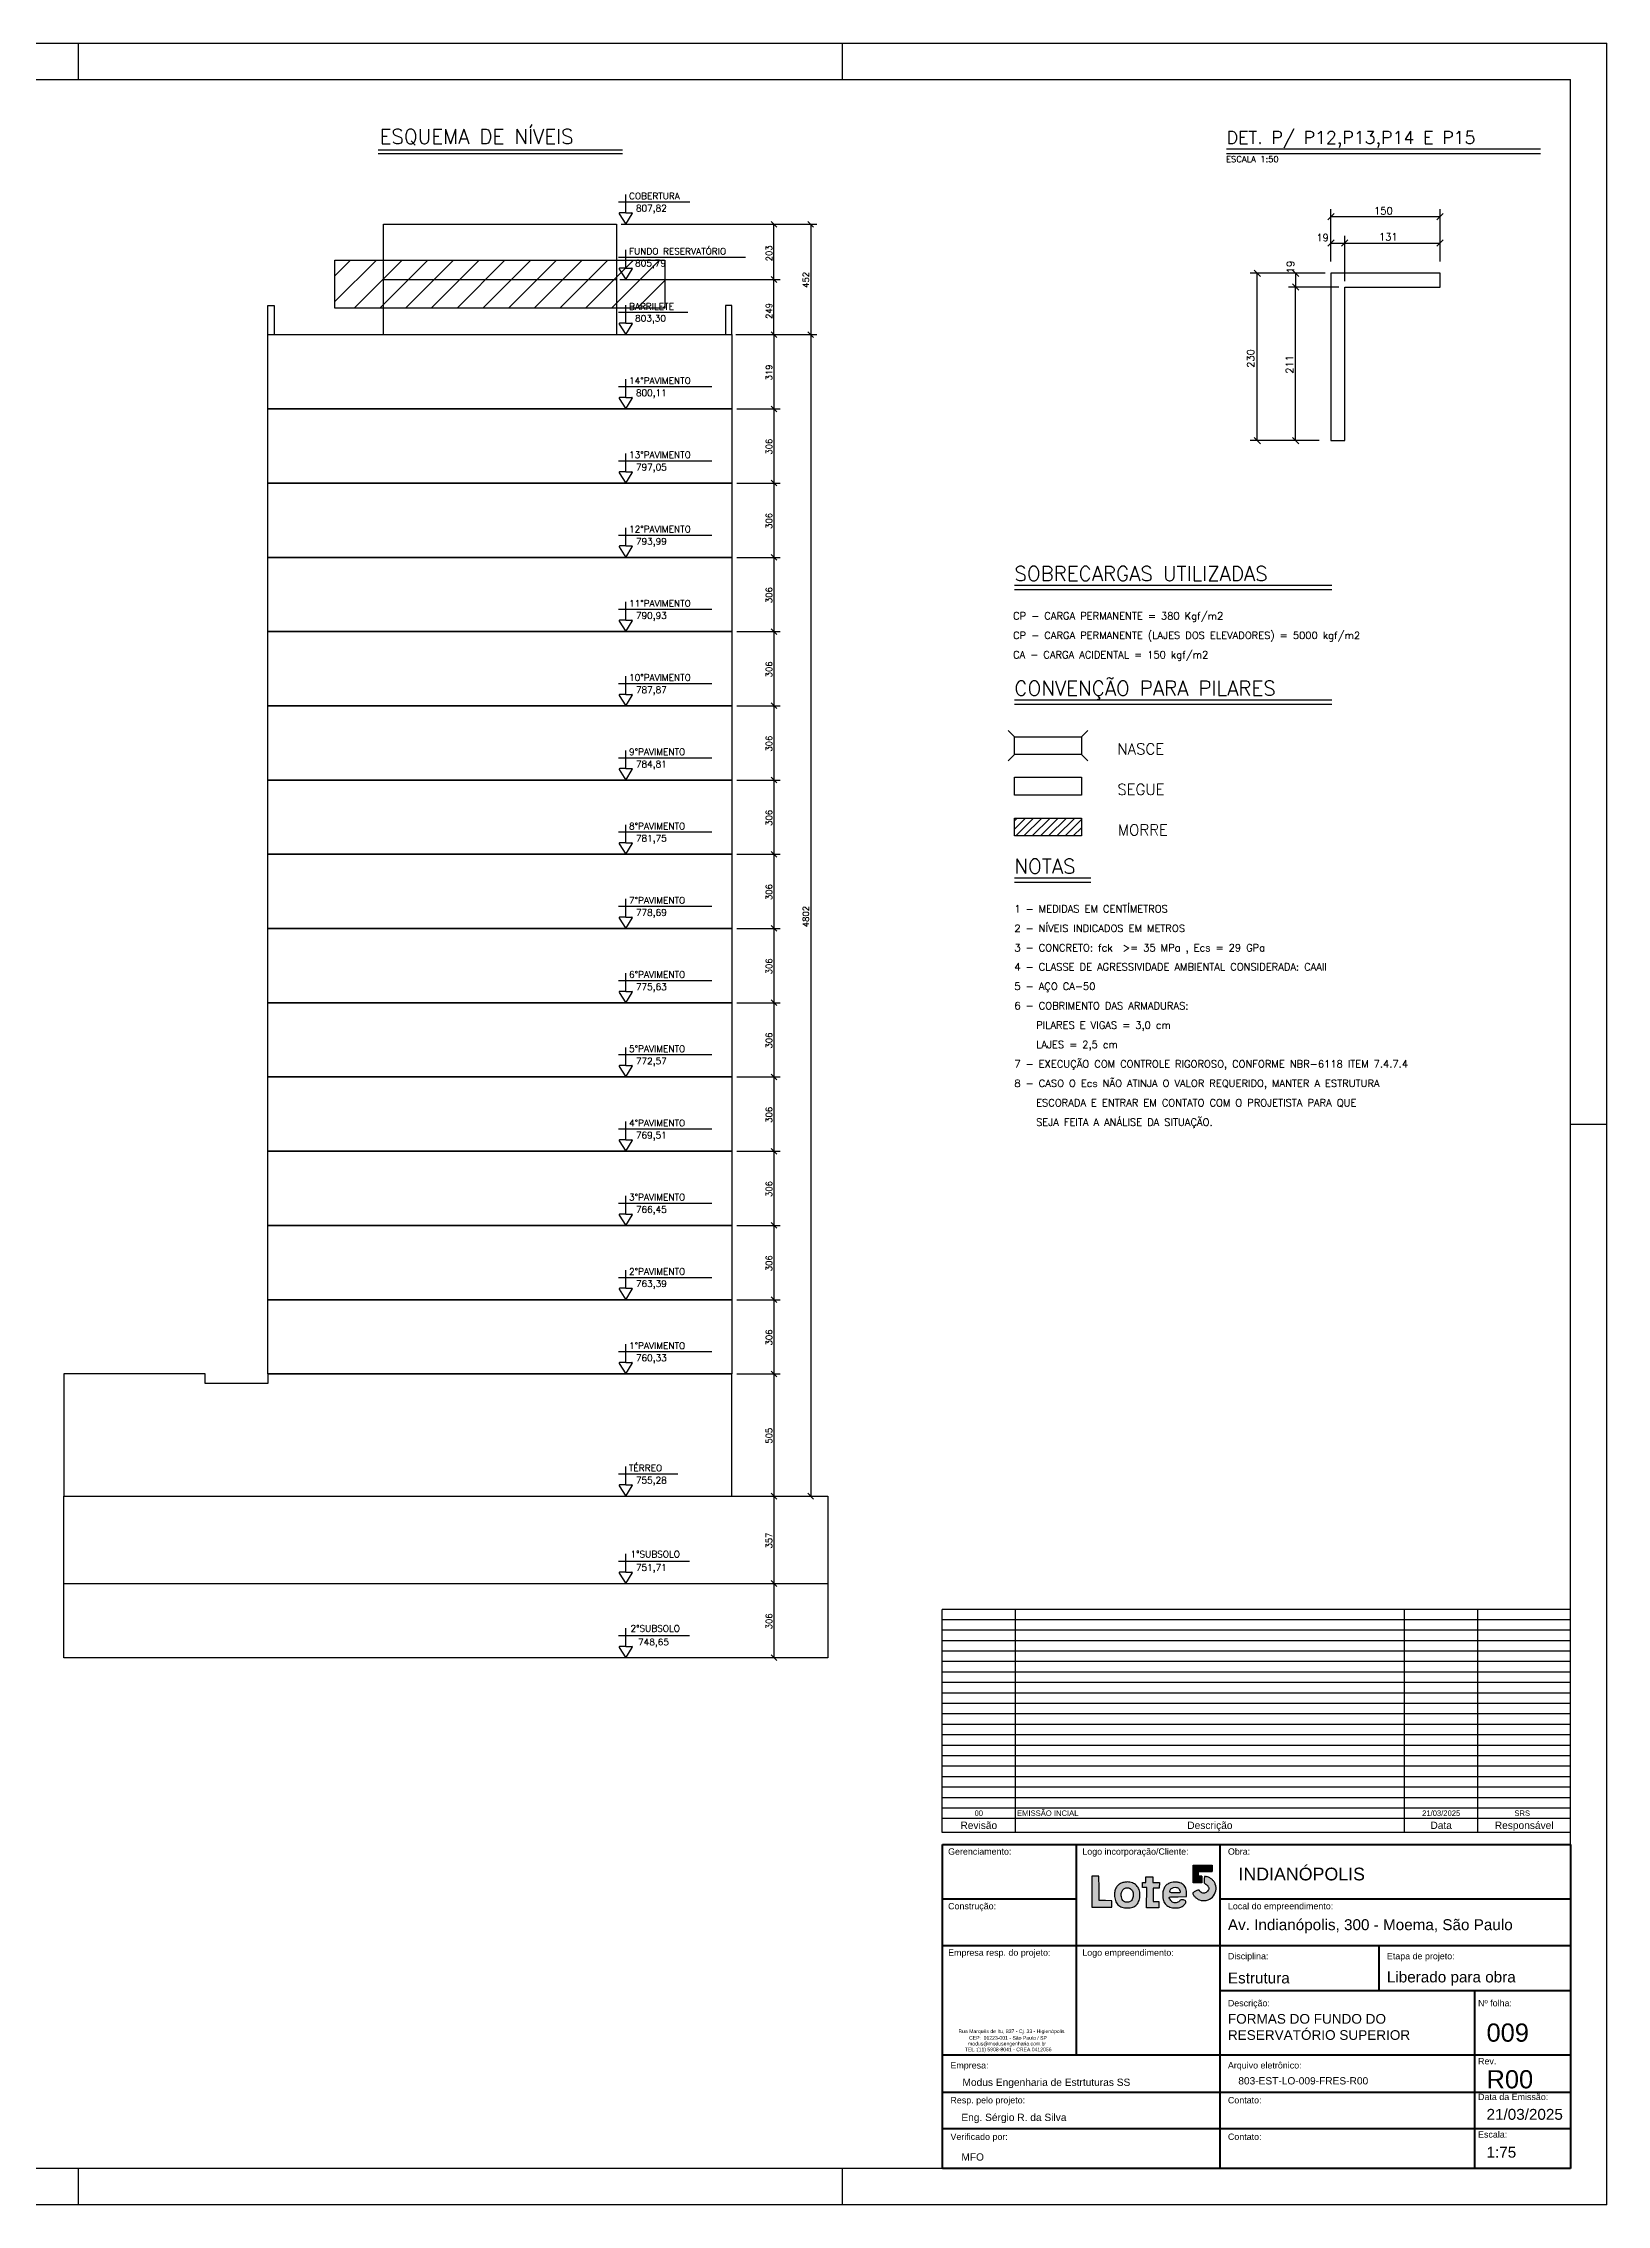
# Model space of a CAD drawing. Extents: x 26617 to 34507, y 0 to 4455.
# Drawn here: x 31284 to 34507, y 0 to 4455 of the extents above; entities that cross this region are included whole.
import ezdxf

# ---------------------------------------------------------------- set-up
doc = ezdxf.new("R2010")
doc.units = 0
doc.header["$LTSCALE"] = 75
doc.header["$MEASUREMENT"] = 0
doc.layers.get('0').update_dxf_attribs({"color": 3, "linetype": 'CONTINUOUS'})
for name, color, linetype in [('212', 3, 'CONTINUOUS'), ('216', 3, 'CONTINUOUS'), ('221', 1, 'CONTINUOUS'), ('222', 6, 'CONTINUOUS'), ('230', 3, 'CONTINUOUS'), ('231', 1, 'CONTINUOUS'), ('249', 1, 'CONTINUOUS'), ('250', 1, 'CONTINUOUS')]:
    doc.layers.add(name, color=color, linetype=linetype)
for name, color, linetype, lineweight in [('A-DETL-THIN', 151, 'CONTINUOUS', 30), ('G-ANNO-TTLB', 6, 'CONTINUOUS', 50), ('G-ANO-TIT', 7, 'CONTINUOUS', 9)]:
    doc.layers.add(name, color=color, linetype=linetype, lineweight=lineweight)
doc.styles.add('Arial_12', font='arial.ttf', dxfattribs={"height": 0.001})
doc.styles.add('Arial_13', font='arial.ttf', dxfattribs={"height": 0.003})
doc.styles.add('Arial_14', font='arial.ttf', dxfattribs={"height": 0.00175})
doc.styles.add('Arial_15', font='arial.ttf', dxfattribs={"height": 0.005})
doc.styles.add('Arial_16', font='arial.ttf', dxfattribs={"height": 0.0035})
doc.styles.add('Arial_17', font='arial.ttf', dxfattribs={"height": 0.0015})
doc.styles.add('Arial_5', font='arial.ttf', dxfattribs={"height": 0.002})
doc.styles.get("Standard").update_dxf_attribs({"font": 'ROMANS.SHX'})

# ---------------------------------------------------------------- blocks, each defined once
blk = doc.blocks.new('lote 5')
at = {"linetype": 'Continuous', "true_color": 0x4554a5}
h = blk.add_hatch(color=175, dxfattribs=at)
h.dxf.hatch_style = 1
h.paths.add_polyline_path([(11, 48), (5.5, 48), (0, 48), (0, 24), (0, 0), (15.5, 0), (31, 0), (31, 5), (31, 9.9), (21.2, 10.2), (11.5, 10.5), (11.2, 29.2)])
h.paths.add_polyline_path([(37.9, 30.8, 0.084936), (35.7, 25.4, 0.054013), (35, 18.7, 0.076254), (36.3, 10.3, 0.121611), (40.1, 4, 0.121091), (46.3, 0.3, 0.075213), (54.8, -1, 0.079274), (63, 0.3, 0.122166), (69.1, 4.1, 0.119298), (72.7, 10.4, 0.073422), (74, 18.9, 0.079741), (72.7, 27.2, 0.113763), (68.8, 33.6, 0.115788), (62.6, 37.5, 0.084778), (54.5, 38.9, 0.027052), (52.7, 38.8, 0.016056), (50.6, 38.5, 0.016045), (48.4, 38.1, 0.026508), (46.7, 37.6, 0.076216), (41.6, 34.8, 0.092554)])
h.paths.add_polyline_path([(50.3, 28.9, -0.127794), (54.5, 30, -0.041315), (55.8, 29.9, -0.029052), (57.3, 29.6, -0.029465), (58.7, 29.1, -0.053017), (59.7, 28.5, -0.174394), (63.1, 23.7, -0.106368), (63.5, 16.8, -0.114375), (61, 10.6, -0.218011), (56.5, 8, -0.062111), (52.1, 8.1, -0.122868), (48.9, 9.4, -0.125878), (46.7, 12, -0.066941), (45.5, 16.1, -0.079418), (45.4, 21.4, -0.106796), (47.1, 25.9, -0.122388)], flags=16)
h = blk.add_hatch(color=175, dxfattribs=at)
h.dxf.hatch_style = 1
h.paths.add_polyline_path([(84.3, -0.7), (103.3, -0.9), (103.3, 8.9), (94.5, 8.9), (94.5, 29.5), (103.5, 29.6), (104.1, 38), (94, 38), (94, 46.6), (83.1, 46.6), (83.1, 38.2), (78, 38.2), (78, 30.3), (84.6, 30.3)])
h = blk.add_hatch(color=175, dxfattribs=at)
h.dxf.hatch_style = 1
h.paths.add_polyline_path([(145.5, 22.7, 0.038669), (145.1, 27.1, 0.075044), (144.1, 30.5, 0.076697), (142.1, 33.4, 0.042002), (138.8, 36.3, 0.103568), (135.5, 37.8, 0.038688), (130.4, 38.6, 0.038727), (125, 38.6, 0.069033), (120.7, 37.6, 0.076395), (115.6, 34.8, 0.090783), (111.9, 30.7, 0.083017), (109.8, 25.2, 0.053063), (109, 18.5, 0.077839), (110.3, 10.2, 0.118578), (114, 4.1, 0.119274), (120.1, 0.3, 0.079352), (128.2, -1, 0.034827), (133.1, -0.7, 0.056094), (137.1, 0.4, 0.06475), (140.3, 2.1, 0.070678), (142.9, 4.6, 0.05252), (144.5, 7.1, 0.188977), (144.6, 8.9, 0.203461), (143.5, 10.3, 0.061382), (140.9, 11.3, 0.028075), (138.8, 11.7, 0.097756), (137.4, 11.6, 0.099528), (136.2, 10.9, 0.029702), (134.7, 9.6, -0.083794), (132.4, 7.9, -0.077181), (129.6, 7.1, -0.07687), (126.7, 7.1, -0.082035), (123.9, 8, -0.102945), (122.4, 9.3, -0.031057), (120.6, 11.9, -0.025111), (119.1, 14.6, -0.415036), (119.6, 15.8, -0.001685), (123.4, 16, -0.005312), (127.7, 16.2, -0.003368), (132.6, 16.3), (145.5, 16.5)])
h.paths.add_polyline_path([(135.6, 22.8, -0.172618), (134.7, 22.3, -0.052233), (132.7, 22.1, -0.004945), (127.7, 22.2, -0.004965), (122.8, 22.4, -0.056436), (120.8, 22.8, -0.196706), (120, 23.4, -0.167259), (119.8, 24.5, -0.166753), (121.7, 28.2, -0.123934), (125.8, 30.5, -0.124843), (130.4, 30.6, -0.170256), (133.9, 28.4, -0.031108), (134.7, 27.2, -0.028485), (135.4, 25.9, -0.029637), (135.9, 24.7, -0.077582), (136, 23.8, -0.175193)], flags=16)
h.paths.add_polyline_path([(172.9, 37.6, 0.143338), (173.6, 36.6, 0.062298), (175, 35.7, -0.052748), (176, 35, -0.029639), (177.2, 34, -0.029212), (178.2, 32.9, -0.041879), (179, 31.7, -0.026096), (179.8, 30.1, -0.101625), (180, 29, -0.101625), (179.8, 27.9, -0.026095), (179, 26.2, -0.071265), (177, 23.6, -0.101562), (174.5, 22.1, -0.11176), (171.9, 21.7, -0.101333), (169.2, 22.4, -0.029919), (168, 23.1, -0.029589), (166.9, 23.9, -0.030964), (166.1, 24.8, -0.091595), (165.7, 25.5, 0.136181), (165.1, 26.2, 0.183723), (164.4, 26.4, 0.06924), (163, 26.1, 0.008384), (160.3, 25.1, 0.02358), (158.4, 24.3, 0.030227), (156.8, 23.3, 0.03105), (155.6, 22.4, 0.166559), (155.2, 21.7, 0.208588), (155.7, 19.5, 0.04086), (158.4, 16.3, 0.042098), (161.9, 13.3, 0.062387), (165.5, 11.4, 0.146494), (176.1, 10.6, 0.142355), (185.5, 15.8, 0.142493), (190.7, 25.1, 0.14685), (189.9, 35.7, 0.073862), (187.8, 39.5, 0.055813), (184.5, 43, 0.054226), (180.3, 45.7, 0.06006), (175.8, 47.4, 0.049988), (174.2, 47.6, 0.271112), (173.5, 47.2, 0.114882), (173.1, 46, 0.007003), (172.8, 42.4, 0.011174), (172.7, 39.1, 0.080533)])
at = {"linetype": 'Continuous', "true_color": 0xadddf7}
h = blk.add_hatch(color=141, dxfattribs=at)
h.dxf.hatch_style = 1
h.paths.add_polyline_path([(185, 54.9), (185, 64.9), (156, 64.9), (156, 37.6), (169.3, 37.6), (169.3, 47.6), (164.2, 47.6), (164.2, 54.9)])
at = {"linetype": 'Continuous'}
for p, q in [((78, 30.3), (78, 38.2)), ((78, 38.2), (83.1, 38.2)), ((83, 46.6), (94, 46.6)), ((83.1, 38.2), (83.1, 46.6)), ((94, 46.6), (94, 38)), ((94, 38), (104.1, 38)), ((104.1, 38), (103.5, 29.6)), ((156, 37.6), (156, 64.9)), ((156, 64.9), (185, 64.9)), ((169.3, 37.6), (156, 37.6)), ((164.2, 47.6), (164.2, 54.9)), ((164.2, 54.9), (185, 54.9)), ((169.3, 47.6), (164.2, 47.6)), ((169.3, 47.6), (169.3, 37.6)), ((185, 64.9), (185, 54.9)), ((84.6, 30.3), (78, 30.3)), ((84.3, -0.9), (84.6, 30.3)), ((103.5, 29.6), (94.5, 29.5)), ((94.5, 29.5), (94.5, 8.9)), ((94.5, 8.9), (103.3, 8.9)), ((103.3, 8.9), (103.3, -0.9)), ((103.3, -0.9), (84.3, -0.7))]:
    blk.add_line(p, q, dxfattribs=at)
blk.add_lwpolyline([(0, 24), (0, 0), (15.5, 0), (31, 0), (31, 5), (31, 9.9), (21.2, 10.2), (11.5, 10.5), (11.2, 29.2), (11, 48), (5.5, 48), (0, 48)], close=True)
for points in [[(46.7, 37.6, 0.076216), (41.6, 34.8, 0.092553), (37.9, 30.8, 0.084937), (35.7, 25.4, 0.054013), (35, 18.7, 0.076254), (36.3, 10.3, 0.12161), (40.1, 4, 0.121091), (46.3, 0.3, 0.075213), (54.8, -1, 0.079274), (63, 0.3, 0.122165), (69.1, 4.1, 0.119298), (72.7, 10.4, 0.073422), (74, 18.9, 0.079741), (72.7, 27.2, 0.113746), (68.8, 33.6, 0.115805), (62.6, 37.5, 0.084778), (54.5, 38.9, 0.027052), (52.7, 38.8, 0.016056), (50.6, 38.5, 0.016045), (48.4, 38.1, 0.026508)], [(120.7, 37.6, 0.076392), (115.6, 34.8, 0.090789), (111.9, 30.7, 0.083014), (109.8, 25.2, 0.053063), (109, 18.5, 0.077839), (110.3, 10.2, 0.118577), (114, 4.1, 0.119274), (120.1, 0.3, 0.079352), (128.2, -1, 0.034827), (133.1, -0.7, 0.056094), (137.1, 0.4, 0.06475), (140.3, 2.1, 0.070679), (142.9, 4.6, 0.052519), (144.5, 7.1, 0.188977), (144.6, 8.9, 0.203461), (143.5, 10.3, 0.061383), (140.9, 11.3, 0.028074), (138.8, 11.7, 0.097756), (137.4, 11.6, 0.099528), (136.2, 10.9, 0.029702), (134.7, 9.6, -0.083794), (132.4, 7.9, -0.077181), (129.6, 7.1, -0.076871), (126.7, 7.1, -0.082035), (123.9, 8, -0.102944), (122.4, 9.3, -0.031057), (120.6, 11.9, -0.025111), (119.1, 14.6, -0.317534), (119.3, 15.7, -0.184471), (119.8, 15.8, -0.00161), (123.4, 16, -0.005312), (127.7, 16.2, -0.003368), (132.6, 16.3), (145.5, 16.5), (145.5, 22.7, 0.038669), (145.1, 27.1, 0.075045), (144.1, 30.5, 0.076697), (142.1, 33.4, 0.042002), (138.8, 36.3, 0.103568), (135.5, 37.8, 0.038694), (130.4, 38.6, 0.038721), (125, 38.6, 0.069033)], [(172.8, 42.4, 0.011176), (172.7, 39.1, 0.080533), (172.9, 37.6, 0.143338), (173.6, 36.6, 0.062298), (175, 35.7, -0.052748), (176, 35, -0.029614), (177.2, 34, -0.029236), (178.2, 32.9, -0.041879), (179, 31.7, -0.026096), (179.8, 30.1, -0.101625), (180, 29, -0.101625), (179.8, 27.9, -0.026096), (179, 26.2, -0.071264), (177, 23.6, -0.101562), (174.5, 22.1, -0.11176), (171.9, 21.7, -0.101332), (169.2, 22.4, -0.029919), (168, 23.1, -0.029589), (166.9, 23.9, -0.030964), (166.1, 24.8, -0.091595), (165.7, 25.5, 0.136181), (165.1, 26.2, 0.183723), (164.4, 26.4, 0.06924), (163, 26.1, 0.008384), (160.3, 25.1, 0.023581), (158.4, 24.3, 0.030227), (156.8, 23.3, 0.03105), (155.6, 22.4, 0.166559), (155.2, 21.7, 0.208588), (155.7, 19.5, 0.04086), (158.4, 16.3, 0.042098), (161.9, 13.3, 0.062386), (165.5, 11.4, 0.146494), (176.1, 10.6, 0.142355), (185.5, 15.8, 0.142493), (190.7, 25.1, 0.14685), (189.9, 35.7, 0.073863), (187.8, 39.5, 0.055813), (184.5, 43, 0.054226), (180.3, 45.7, 0.06006), (175.8, 47.4, 0.049987), (174.2, 47.6, 0.271111), (173.5, 47.2, 0.114883), (173.1, 46, 0.007002)], [(59.7, 28.5, -0.174394), (63.1, 23.7, -0.106368), (63.5, 16.8, -0.114376), (61, 10.6, -0.218011), (56.5, 8, -0.062111), (52.1, 8.1, -0.122867), (48.9, 9.4, -0.125878), (46.7, 12, -0.066936), (45.5, 16.1, -0.079422), (45.4, 21.4, -0.106796), (47.1, 25.9, -0.122396), (50.3, 28.9, -0.127791), (54.5, 30, -0.041309), (55.8, 29.9, -0.029057), (57.3, 29.6, -0.02946), (58.7, 29.1, -0.053017)], [(133.9, 28.4, -0.031108), (134.7, 27.2, -0.028484), (135.4, 25.9, -0.029638), (135.9, 24.7, -0.077582), (136, 23.8, -0.175194), (135.6, 22.8, -0.172618), (134.7, 22.3, -0.052233), (132.7, 22.1, -0.004945), (127.7, 22.2, -0.004965), (122.8, 22.4, -0.056436), (120.8, 22.8, -0.196706), (120, 23.4, -0.167259), (119.8, 24.5, -0.166753), (121.7, 28.2, -0.123934), (125.8, 30.5, -0.124843), (130.4, 30.6, -0.170257)]]:
    blk.add_lwpolyline(points, format="xyb", close=True)
blk = doc.blocks.new('_HA93AFC7ADC-000', base_point=(204905.225209, -3749.869741))
for p, q in [((210266.428767, 6384.304589), (210351.695019, 6469.570842)), ((210266.428767, 6437.337598), (210298.66201, 6469.570842)), ((210305.807165, 6370.649979), (210404.728027, 6469.570842)), ((210358.840174, 6370.649979), (210457.761036, 6469.570842)), ((210411.873182, 6370.649979), (210510.794044, 6469.570842)), ((210464.906191, 6370.649979), (210563.827053, 6469.570842)), ((210517.939199, 6370.649979), (210616.860062, 6469.570842)), ((210570.972208, 6370.649979), (210669.89307, 6469.570842)), ((210624.005216, 6370.649979), (210722.926079, 6469.570842)), ((210677.038225, 6370.649979), (210775.959087, 6469.570842)), ((210730.071234, 6370.649979), (210828.992096, 6469.570842)), ((210783.104242, 6370.649979), (210882.025105, 6469.570842)), ((210836.137251, 6370.649979), (210935.058113, 6469.570842)), ((210889.170259, 6370.649979), (210946.428766, 6427.908486)), ((210942.203268, 6370.649979), (210946.428766, 6374.875478))]:
    blk.add_line(p, q)

msp = doc.modelspace()

# ---------------------------------------------------------------- linework, layer by layer
for p, q in [((26617.2, 4455), (34507.2, 4455)), ((31357.2, 4380), (31357.2, 4455)), ((31357.2, 4380), (31357.2, 4455)), ((31357.2, 4380), (31357.2, 4455)), ((32932.2, 4380), (32932.2, 4455)), ((34507.2, 0), (34507.2, 4455)), ((34432.2, 2227.5), (34507.2, 2227.5)), ((34432.2, 2227.5), (34507.2, 2227.5)), ((31357.2, 0), (31357.2, 75)), ((32932.2, 0), (32932.2, 75)), ((34507.2, 0), (26617.2, 0))]:
    msp.add_line(p, q)
msp.add_lwpolyline([(31357.2, 0), (31357.2, 75)])
at = {"layer": '216'}
for p, q in [((33932, 4091.1), (33945.2, 4104.4)), ((34157, 4091.1), (34170.2, 4104.4)), ((32784.9, 4087.9), (32796.6, 4076.2)), ((32860.7, 4087.9), (32872.4, 4076.2)), ((33932, 4036.5), (33945.2, 4049.8)), ((33960.5, 4036.5), (33973.7, 4049.8)), ((34157, 4036.5), (34170.2, 4049.8)), ((32784.9, 3973.9), (32796.6, 3962.2)), ((33780.2, 3987.6), (33793.5, 3974.3)), ((33859.3, 3987.6), (33872.6, 3974.3)), ((33859.3, 3959.1), (33872.6, 3945.8)), ((32784.9, 3860.3), (32796.6, 3848.6)), ((32784.9, 3860.3), (32796.6, 3848.6)), ((32784.9, 3860.3), (32796.6, 3848.6)), ((32860.7, 3860.3), (32872.4, 3848.6)), ((32860.7, 3860.3), (32872.4, 3848.6)), ((32784.9, 3707.3), (32796.6, 3695.6)), ((33780.2, 3642.6), (33793.5, 3629.3)), ((33859.3, 3642.6), (33872.6, 3629.3)), ((32784.9, 3554.3), (32796.6, 3542.6)), ((32784.9, 3401.3), (32796.6, 3389.6)), ((32784.9, 3248.3), (32796.6, 3236.6)), ((32784.9, 3095.3), (32796.6, 3083.6)), ((32784.9, 2942.3), (32796.6, 2930.6)), ((32784.9, 2789.3), (32796.6, 2777.6)), ((32784.9, 2636.3), (32796.6, 2624.6)), ((32784.9, 2483.3), (32796.6, 2471.6)), ((32784.9, 2330.3), (32796.6, 2318.6)), ((32784.9, 2177.3), (32796.6, 2165.6)), ((32784.9, 2024.3), (32796.6, 2012.6)), ((32784.9, 1871.3), (32796.6, 1859.6)), ((32784.9, 1718.3), (32796.6, 1706.6)), ((32784.9, 1466.3), (32796.6, 1454.6)), ((32860.7, 1466.3), (32872.4, 1454.6)), ((32784.9, 1286.3), (32796.6, 1274.6)), ((32784.9, 1133.3), (32796.6, 1121.6))]:
    msp.add_line(p, q, dxfattribs=at)
at = {"layer": '221'}
for p, q in [((31974.9, 4227.6), (32478.6, 4227.6)), ((33723.6, 4227.6), (34370.7, 4227.6)), ((33286.2, 3328.9), (33940.8, 3328.9)), ((33286.2, 3092.6), (33940.8, 3092.6)), ((33286.2, 2835.3), (33308.8, 2858)), ((33286.2, 2852.3), (33291.9, 2858)), ((33288.9, 2821.1), (33325.8, 2858)), ((33305.9, 2821.1), (33342.8, 2858)), ((33322.8, 2821.1), (33359.7, 2858)), ((33339.8, 2821.1), (33376.7, 2858)), ((33356.7, 2821.1), (33393.6, 2858)), ((33373.7, 2821.1), (33410.6, 2858)), ((33390.7, 2821.1), (33424.6, 2855)), ((33407.6, 2821.1), (33424.6, 2838)), ((33286.2, 2725.7), (33443.7, 2725.7))]:
    msp.add_line(p, q, dxfattribs=at)
at = {"layer": '222'}
for p, q in [((26804.7, 4380), (34432.2, 4380)), ((34432.2, 75), (34432.2, 4380)), ((31974.9, 4235.1), (32478.6, 4235.1)), ((33723.6, 4237.6), (34370.7, 4237.6)), ((33286.2, 3337.9), (33940.8, 3337.9)), ((33286.2, 3101.6), (33940.8, 3101.6)), ((33286.2, 3025.8), (33273.2, 3038.8)), ((33424.6, 3025.8), (33437.6, 3038.8)), ((33286.2, 2988.9), (33273.2, 2975.8)), ((33286.2, 3025.8), (33424.6, 3025.8)), ((33286.2, 2988.9), (33286.2, 3025.8)), ((33424.6, 2988.9), (33286.2, 2988.9)), ((33424.6, 3025.8), (33424.6, 2988.9)), ((33424.6, 2988.9), (33437.6, 2975.8)), ((33286.2, 2942.2), (33424.6, 2942.2)), ((33286.2, 2905.3), (33286.2, 2942.2)), ((33424.6, 2942.2), (33424.6, 2905.3)), ((33424.6, 2905.3), (33286.2, 2905.3)), ((33286.2, 2858), (33424.6, 2858)), ((33286.2, 2821.1), (33286.2, 2858)), ((33424.6, 2858), (33424.6, 2821.1)), ((33424.6, 2821.1), (33286.2, 2821.1)), ((33286.2, 2734.7), (33443.7, 2734.7))]:
    msp.add_line(p, q, dxfattribs=at)
msp.add_lwpolyline([(33938.6, 3636), (33938.6, 3636), (33967.1, 3636), (33967.1, 3952.5), (34163.6, 3952.5), (34163.6, 3981), (33938.6, 3981), (33938.6, 3636)], dxfattribs=at)
at = {"layer": '230'}
for p, q in [((31985.8, 3968.1), (32465.8, 3968.1)), ((31747.5, 3854.4), (31747.5, 3914.4)), ((31747.5, 3914.4), (31760.5, 3914.4)), ((31760.5, 3914.4), (31760.5, 3854.4)), ((32704, 3914.4), (32691, 3914.4)), ((32691, 3914.4), (32691, 3854.4)), ((32704, 3854.4), (32704, 3914.4)), ((31747.5, 1865.4), (32704, 1865.4)), ((31747.5, 1712.4), (32704, 1712.4)), ((31327, 1280.4), (32901.5, 1280.4))]:
    msp.add_line(p, q, dxfattribs=at)
for points in [[(31985.8, 3854.4), (31985.8, 4082.1), (32465.8, 4082.1), (32465.8, 3854.4)], [(31747.5, 3854.4), (32704, 3854.4), (32704, 3701.4), (31747.5, 3701.4), (31747.5, 3854.4)], [(31747.5, 3701.4), (32704, 3701.4), (32704, 3548.4), (31747.5, 3548.4), (31747.5, 3701.4)], [(31747.5, 3548.4), (32704, 3548.4), (32704, 3395.4), (31747.5, 3395.4), (31747.5, 3548.4)], [(31747.5, 3395.4), (32704, 3395.4), (32704, 3242.4), (31747.5, 3242.4), (31747.5, 3395.4)], [(31747.5, 3242.4), (32704, 3242.4), (32704, 3089.4), (31747.5, 3089.4), (31747.5, 3242.4)], [(31747.5, 3089.4), (32704, 3089.4), (32704, 2936.4), (31747.5, 2936.4), (31747.5, 3089.4)], [(31747.5, 2936.4), (32704, 2936.4), (32704, 2783.4), (31747.5, 2783.4), (31747.5, 2936.4)], [(31747.5, 2783.4), (32704, 2783.4), (32704, 2630.4), (31747.5, 2630.4), (31747.5, 2783.4)], [(31747.5, 2630.4), (32704, 2630.4), (32704, 2477.4), (31747.5, 2477.4), (31747.5, 2630.4)], [(31747.5, 2477.4), (32704, 2477.4), (32704, 2324.4), (31747.5, 2324.4), (31747.5, 2477.4)], [(31747.5, 2324.4), (32704, 2324.4), (32704, 2171.4), (31747.5, 2171.4), (31747.5, 2324.4)], [(31747.5, 2171.4), (32704, 2171.4), (32704, 2018.4), (31747.5, 2018.4), (31747.5, 2171.4)], [(31747.5, 2018.4), (32704, 2018.4), (32704, 1865.4), (31747.5, 1865.4), (31747.5, 2018.4)], [(31747.5, 1865.4), (32704, 1865.4), (32704, 1712.4), (31747.5, 1712.4), (31747.5, 1865.4)], [(31747.5, 1692.4), (31618, 1692.4), (31618, 1712.4), (31327, 1712.4), (31327, 1460.4)], [(32704, 1460.4), (32704, 1712.4), (31747.5, 1712.4), (31747.5, 1692.4)], [(31327, 1460.4), (32901.5, 1460.4), (32901.5, 1127.4), (31327, 1127.4), (31327, 1460.4)]]:
    msp.add_lwpolyline(points, dxfattribs=at)
at = {"layer": '231'}
for p, q in [((32470.1, 4128.1), (32616.1, 4128.1)), ((32470.1, 4128.1), (32617.1, 4128.1)), ((32471.5, 4103.5), (32485.1, 4082.1)), ((32485.1, 4105.6), (32472.7, 4105.6)), ((32485.1, 4105.6), (32485.1, 4143.1)), ((32485.1, 4105.6), (32497.5, 4105.6)), ((32485.1, 4082.1), (32498.6, 4103.5)), ((32470.1, 4014.1), (32731.7, 4014.1)), ((32485.1, 3991.6), (32485.1, 4029.1)), ((32471.5, 3989.5), (32485.1, 3968.1)), ((32485.1, 3991.6), (32472.7, 3991.6)), ((32485.1, 3991.6), (32497.5, 3991.6)), ((32485.1, 3968.1), (32498.6, 3989.5)), ((32470.1, 3900.4), (32613.3, 3900.4)), ((32485.1, 3877.9), (32472.7, 3877.9)), ((32485.1, 3877.9), (32485.1, 3915.4)), ((32485.1, 3877.9), (32497.5, 3877.9)), ((32471.5, 3875.8), (32485.1, 3854.4)), ((32485.1, 3854.4), (32498.6, 3875.8)), ((32470.1, 3747.4), (32662.6, 3747.4)), ((32485.1, 3724.9), (32485.1, 3762.4)), ((32471.5, 3722.8), (32485.1, 3701.4)), ((32485.1, 3724.9), (32472.7, 3724.9)), ((32485.1, 3724.9), (32497.5, 3724.9)), ((32485.1, 3701.4), (32498.6, 3722.8)), ((32485.1, 3571.9), (32485.1, 3609.4)), ((32470.1, 3594.4), (32662.6, 3594.4)), ((32471.5, 3569.8), (32485.1, 3548.4)), ((32485.1, 3571.9), (32472.7, 3571.9)), ((32485.1, 3571.9), (32497.5, 3571.9)), ((32485.1, 3548.4), (32498.6, 3569.8)), ((32470.1, 3441.4), (32662.6, 3441.4)), ((32485.1, 3418.9), (32485.1, 3456.4)), ((32471.5, 3416.8), (32485.1, 3395.4)), ((32485.1, 3418.9), (32472.7, 3418.9)), ((32485.1, 3418.9), (32497.5, 3418.9)), ((32485.1, 3395.4), (32498.6, 3416.8)), ((32485.1, 3265.9), (32485.1, 3303.4)), ((32470.1, 3288.4), (32662.6, 3288.4)), ((32471.5, 3263.8), (32485.1, 3242.4)), ((32485.1, 3265.9), (32472.7, 3265.9)), ((32485.1, 3265.9), (32497.5, 3265.9)), ((32485.1, 3242.4), (32498.6, 3263.8)), ((32470.1, 3135.4), (32662.6, 3135.4)), ((32485.1, 3112.9), (32485.1, 3150.4)), ((32471.5, 3110.8), (32485.1, 3089.4)), ((32485.1, 3112.9), (32472.7, 3112.9)), ((32485.1, 3112.9), (32497.5, 3112.9)), ((32485.1, 3089.4), (32498.6, 3110.8)), ((32485.1, 2959.9), (32485.1, 2997.4)), ((32470.1, 2982.4), (32662.6, 2982.4)), ((32471.5, 2957.8), (32485.1, 2936.4)), ((32485.1, 2959.9), (32472.7, 2959.9)), ((32485.1, 2959.9), (32497.5, 2959.9)), ((32485.1, 2936.4), (32498.6, 2957.8)), ((32470.1, 2829.4), (32662.6, 2829.4)), ((32485.1, 2806.9), (32472.7, 2806.9)), ((32485.1, 2806.9), (32485.1, 2844.4)), ((32485.1, 2806.9), (32497.5, 2806.9)), ((32471.5, 2804.8), (32485.1, 2783.4)), ((32485.1, 2783.4), (32498.6, 2804.8)), ((32470.1, 2676.4), (32662.6, 2676.4)), ((32485.1, 2653.9), (32485.1, 2691.4)), ((32471.5, 2651.8), (32485.1, 2630.4)), ((32485.1, 2653.9), (32472.7, 2653.9)), ((32485.1, 2653.9), (32497.5, 2653.9)), ((32485.1, 2630.4), (32498.6, 2651.8)), ((32470.1, 2523.4), (32662.6, 2523.4)), ((32471.5, 2498.8), (32485.1, 2477.4)), ((32485.1, 2500.9), (32472.7, 2500.9)), ((32485.1, 2500.9), (32485.1, 2538.4)), ((32485.1, 2500.9), (32497.5, 2500.9)), ((32485.1, 2477.4), (32498.6, 2498.8)), ((32470.1, 2370.4), (32662.6, 2370.4)), ((32485.1, 2347.9), (32485.1, 2385.4)), ((32471.5, 2345.8), (32485.1, 2324.4)), ((32485.1, 2347.9), (32472.7, 2347.9)), ((32485.1, 2347.9), (32497.5, 2347.9)), ((32485.1, 2324.4), (32498.6, 2345.8)), ((32485.1, 2194.9), (32485.1, 2232.4)), ((32470.1, 2217.4), (32662.6, 2217.4)), ((32471.5, 2192.8), (32485.1, 2171.4)), ((32485.1, 2194.9), (32472.7, 2194.9)), ((32485.1, 2194.9), (32497.5, 2194.9)), ((32485.1, 2171.4), (32498.6, 2192.8)), ((32470.1, 2064.4), (32662.6, 2064.4)), ((32485.1, 2041.9), (32485.1, 2079.4)), ((32471.5, 2039.8), (32485.1, 2018.4)), ((32485.1, 2041.9), (32472.7, 2041.9)), ((32485.1, 2041.9), (32497.5, 2041.9)), ((32485.1, 2018.4), (32498.6, 2039.8)), ((32485.1, 1888.9), (32485.1, 1926.4)), ((32470.1, 1911.4), (32662.6, 1911.4)), ((32471.5, 1886.8), (32485.1, 1865.4)), ((32485.1, 1888.9), (32472.7, 1888.9)), ((32485.1, 1888.9), (32497.5, 1888.9)), ((32485.1, 1865.4), (32498.6, 1886.8)), ((32470.1, 1758.4), (32662.6, 1758.4)), ((32485.1, 1735.9), (32485.1, 1773.4)), ((32471.5, 1733.8), (32485.1, 1712.4)), ((32485.1, 1735.9), (32472.7, 1735.9)), ((32485.1, 1735.9), (32497.5, 1735.9)), ((32485.1, 1712.4), (32498.6, 1733.8)), ((32485.1, 1483.9), (32485.1, 1521.4)), ((32470.1, 1506.4), (32592.2, 1506.4)), ((32471.5, 1481.8), (32485.1, 1460.4)), ((32485.1, 1483.9), (32472.7, 1483.9)), ((32485.1, 1483.9), (32497.5, 1483.9)), ((32485.1, 1460.4), (32498.6, 1481.8)), ((32485.1, 1303.9), (32485.1, 1341.4)), ((32470.1, 1326.4), (32616.6, 1326.4)), ((32471.5, 1301.8), (32485.1, 1280.4)), ((32485.1, 1303.9), (32472.7, 1303.9)), ((32485.1, 1303.9), (32497.5, 1303.9)), ((32485.1, 1280.4), (32498.6, 1301.8)), ((32470.1, 1173.4), (32616.6, 1173.4)), ((32485.1, 1150.9), (32485.1, 1188.4)), ((32471.5, 1148.8), (32485.1, 1127.4)), ((32485.1, 1150.9), (32472.7, 1150.9)), ((32485.1, 1150.9), (32497.5, 1150.9)), ((32485.1, 1127.4), (32498.6, 1148.8))]:
    msp.add_line(p, q, dxfattribs=at)
msp.add_lwpolyline([(32565.8, 3908.9), (31885.8, 3908.9), (31885.8, 4007.8), (32565.8, 4007.8), (32565.8, 3908.9)], dxfattribs=at)
for centre, start, end in [((32472.7, 4104.2), 90, 212.377), ((32497.5, 4104.2), 327.6277, 90), ((32472.7, 3990.2), 90, 212.377), ((32497.5, 3990.2), 327.6277, 90), ((32472.7, 3876.6), 90, 212.377), ((32497.5, 3876.6), 327.6277, 90), ((32472.7, 3723.6), 90, 212.377), ((32497.5, 3723.6), 327.6277, 90), ((32472.7, 3570.6), 90, 212.377), ((32497.5, 3570.6), 327.6277, 90), ((32472.7, 3417.6), 90, 212.377), ((32497.5, 3417.6), 327.6277, 90), ((32472.7, 3264.6), 90, 212.377), ((32497.5, 3264.6), 327.6277, 90), ((32472.7, 3111.6), 90, 212.377), ((32497.5, 3111.6), 327.6277, 90), ((32472.7, 2958.6), 90, 212.377), ((32497.5, 2958.6), 327.6277, 90), ((32472.7, 2805.6), 90, 212.377), ((32497.5, 2805.6), 327.6277, 90), ((32472.7, 2652.6), 90, 212.377), ((32497.5, 2652.6), 327.6277, 90), ((32472.7, 2499.6), 90, 212.377), ((32497.5, 2499.6), 327.6277, 90), ((32472.7, 2346.6), 90, 212.377), ((32497.5, 2346.6), 327.6277, 90), ((32472.7, 2193.6), 90, 212.377), ((32497.5, 2193.6), 327.6277, 90), ((32472.7, 2040.6), 90, 212.377), ((32497.5, 2040.6), 327.6277, 90), ((32472.7, 1887.6), 90, 212.377), ((32497.5, 1887.6), 327.6277, 90), ((32472.7, 1734.6), 90, 212.377), ((32497.5, 1734.6), 327.6277, 90), ((32472.7, 1482.6), 90, 212.377), ((32497.5, 1482.6), 327.6277, 90), ((32472.7, 1302.6), 90, 212.377), ((32497.5, 1302.6), 327.6277, 90), ((32472.7, 1149.6), 90, 212.377), ((32497.5, 1149.6), 327.6277, 90)]:
    msp.add_arc(centre, 1.36, start, end, dxfattribs=at)
at = {"layer": '250'}
for p, q in [((31974.9, 4227.6), (32478.6, 4227.6)), ((33938.6, 4005), (33938.6, 4112.7)), ((34163.6, 4005), (34163.6, 4112.7)), ((32475.5, 4082.1), (32879.3, 4082.1)), ((32866.5, 4082.1), (32866.5, 3854.4)), ((33938.6, 4097.7), (34163.6, 4097.7)), ((33967.1, 3964.5), (33967.1, 4058.1)), ((33938.6, 4043.1), (33967.1, 4043.1)), ((33967.1, 4043.1), (34163.6, 4043.1)), ((32472.6, 3968.1), (32803.5, 3968.1)), ((33926.6, 3981), (33771.9, 3981)), ((33786.9, 3636), (33786.9, 3981)), ((33865.9, 3981), (33865.9, 3952.5)), ((33955.1, 3952.5), (33850.9, 3952.5)), ((33865.9, 3636), (33865.9, 3952.5)), ((32711.7, 3854.4), (32879.3, 3854.4)), ((32790.7, 3854.4), (32790.7, 3701.4)), ((32866.5, 3854.4), (32866.5, 1460.4)), ((32713.8, 3701.4), (32803.5, 3701.4)), ((32790.7, 3701.4), (32790.7, 3548.4)), ((33914.6, 3636), (33771.9, 3636)), ((32713.8, 3548.4), (32803.5, 3548.4)), ((32790.7, 3548.4), (32790.7, 3395.4)), ((32713.8, 3395.4), (32803.5, 3395.4)), ((32790.7, 3395.4), (32790.7, 3242.4)), ((32713.8, 3242.4), (32803.5, 3242.4)), ((32790.7, 3242.4), (32790.7, 3089.4)), ((32713.8, 3089.4), (32803.5, 3089.4)), ((32790.7, 3089.4), (32790.7, 2936.4)), ((32713.8, 2936.4), (32803.5, 2936.4)), ((32790.7, 2936.4), (32790.7, 2783.4)), ((32713.8, 2783.4), (32803.5, 2783.4)), ((32790.7, 2783.4), (32790.7, 2630.4)), ((32713.8, 2630.4), (32803.5, 2630.4)), ((32790.7, 2630.4), (32790.7, 2477.4)), ((32713.8, 2477.4), (32803.5, 2477.4)), ((32790.7, 2477.4), (32790.7, 2324.4)), ((32713.8, 2324.4), (32803.5, 2324.4)), ((32790.7, 2324.4), (32790.7, 2171.4)), ((32713.8, 2171.4), (32803.5, 2171.4)), ((32790.7, 2171.4), (32790.7, 2018.4)), ((32713.8, 2018.4), (32803.5, 2018.4)), ((32790.7, 2018.4), (32790.7, 1865.4)), ((32713.8, 1865.4), (32803.5, 1865.4)), ((32790.7, 1865.4), (32790.7, 1712.4)), ((32713.8, 1712.4), (32803.5, 1712.4)), ((32790.7, 1712.4), (32790.7, 1460.4)), ((32790.7, 1460.4), (32790.7, 1280.4)), ((32790.7, 1280.4), (32790.7, 1127.4))]:
    msp.add_line(p, q, dxfattribs=at)
msp.add_lwpolyline([(32790.7, 3854.4), (32790.7, 3968.1), (32790.7, 4082.1)], dxfattribs=at)
at = {"layer": 'A-DETL-THIN', "color": 3}
for p, q in [((34432.2, 1227.2), (33137.3, 1227.2)), ((33137.3, 767.2), (33137.3, 1227.2)), ((34432.2, 1205.6), (33137.3, 1205.6)), ((33288.2, 817.5), (33288.2, 1227.2)), ((34090.1, 817.5), (34090.1, 1227.2)), ((34241.7, 817.5), (34241.7, 1227.2)), ((34432.2, 767.2), (34432.2, 1227.2)), ((34432.2, 1184.1), (33137.3, 1184.1)), ((34432.2, 1162.5), (33137.3, 1162.5)), ((34432.2, 1140.9), (33137.3, 1140.9)), ((34432.2, 1119.4), (33137.3, 1119.4)), ((34432.2, 1097.8), (33137.3, 1097.8)), ((34432.2, 1076.2), (33137.3, 1076.2)), ((34432.2, 1054.7), (33137.3, 1054.7)), ((34432.2, 1033.1), (33137.3, 1033.1)), ((34432.2, 1011.6), (33137.3, 1011.6)), ((34432.2, 990), (33137.3, 990)), ((34432.2, 968.4), (33137.3, 968.4)), ((34432.2, 946.9), (33137.3, 946.9)), ((34432.2, 925.3), (33137.3, 925.3)), ((34432.2, 903.7), (33137.3, 903.7)), ((34432.2, 882.2), (33137.3, 882.2)), ((34432.2, 860.6), (33137.3, 860.6)), ((34432.2, 839), (33137.3, 839)), ((34432.2, 817.5), (33137.3, 817.5)), ((33288.2, 795.9), (33288.2, 817.5)), ((34090.1, 795.9), (34090.1, 817.5)), ((34241.7, 795.9), (34241.7, 817.5)), ((33288.2, 795.9), (33137.3, 795.9)), ((34432.2, 767.2), (33137.3, 767.2)), ((34090.1, 795.9), (33288.2, 795.9)), ((33288.2, 767.2), (33288.2, 795.9)), ((34241.7, 795.9), (34090.1, 795.9)), ((34090.1, 767.2), (34090.1, 795.9)), ((34432.2, 795.9), (34241.7, 795.9)), ((34241.7, 767.2), (34241.7, 795.9))]:
    msp.add_line(p, q, dxfattribs=at)
at = {"layer": 'G-ANNO-TTLB'}
for p, q in [((33137.9, 75), (33137.9, 742.7)), ((33137.9, 742.7), (34432.2, 742.7)), ((34432.2, 742.7), (34432.2, 75)), ((33414.4, 630.2), (33137.9, 630.2)), ((34432.2, 630.2), (33709.7, 630.2)), ((33137.9, 534.5), (34432.2, 534.5)), ((34037.5, 534.5), (34037.5, 441.4)), ((34432.2, 156.8), (33137.9, 156.8))]:
    msp.add_line(p, q, dxfattribs=at)

# ---------------------------------------------------------------- block references
at = {"linetype": 'Continuous', "xscale": 1.340735350128545, "yscale": 1.340735350128545, "zscale": 1.340735350128545}
msp.add_blockref('lote 5', (33445.7, 613.1), dxfattribs=at)
at = {"layer": '249'}
msp.add_blockref('_HA93AFC7ADC-000', (26524.6, -6211.6), dxfattribs=at)

# ---------------------------------------------------------------- texts
for s, height, p in [('COBERTURA', 13.5, (32491.9, 4133.4)), ('807,82', 13.5, (32506.1, 4108.2)), ('FUNDO RESERVATÓRIO', 13.5, (32491.9, 4019.4)), ('805,79', 13.5, (32504.4, 3995)), ('BARRILETE', 13.5, (32491.9, 3905.8)), ('803,30', 13.5, (32504.4, 3881.3)), ('14%%dPAVIMENTO', 13.5, (32491.9, 3752.8)), ('800,11', 13.5, (32506.1, 3727.6)), ('13%%dPAVIMENTO', 13.5, (32491.9, 3599.8)), ('797,05', 13.5, (32506.1, 3574.6)), ('12%%dPAVIMENTO', 13.5, (32491.9, 3446.8)), ('793,99', 13.5, (32506.1, 3421.6)), ('11%%dPAVIMENTO', 13.5, (32491.9, 3293.8)), ('790,93', 13.5, (32506.1, 3268.6)), ('CP - CARGA PERMANENTE = 380 Kgf/m2 ', 15, (33283.5, 3267.2)), ('CP - CARGA PERMANENTE (LAJES DOS ELEVADORES) = 5000 kgf/m2', 15, (33283.5, 3227.2)), ('CA - CARGA ACIDENTAL = 150 kgf/m2', 15, (33283.5, 3187.2)), ('10%%dPAVIMENTO', 13.5, (32491.9, 3140.8)), ('787,87', 13.5, (32506.1, 3115.6)), ('9%%dPAVIMENTO', 13.5, (32491.9, 2987.8)), ('784,81', 13.5, (32506.1, 2962.6)), ('8%%dPAVIMENTO', 13.5, (32491.9, 2834.8)), ('781,75', 13.5, (32506.1, 2809.6)), ('7%%dPAVIMENTO', 13.5, (32491.9, 2681.8)), ('1 - MEDIDAS EM CENTÍMETROS', 15, (33286.2, 2663.3)), ('778,69', 13.5, (32506.1, 2656.6)), ('2 - NÍVEIS INDICADOS EM METROS', 15, (33286.2, 2623.3)), ('3 - CONCRETO: fck  >= 35 MPa , Ecs = 29 GPa', 15, (33286.2, 2583.3)), ('6%%dPAVIMENTO', 13.5, (32491.9, 2528.8)), ('4 - CLASSE DE AGRESSIVIDADE AMBIENTAL CONSIDERADA: CAAII', 15, (33286.2, 2543.8)), ('775,63', 13.5, (32506.1, 2503.6)), ('5 - AÇO CA-50', 15, (33286.2, 2503.8)), ('6 - COBRIMENTO DAS ARMADURAS:', 15, (33286.2, 2463.8)), ('    PILARES E VIGAS = 3,0 cm', 15, (33286.2, 2423.8)), ('5%%dPAVIMENTO', 13.5, (32491.9, 2375.8)), ('772,57', 13.5, (32506.1, 2350.6)), ('7 - EXECUÇÃO COM CONTROLE RIGOROSO, CONFORME NBR-6118 ITEM 7.4.7.4', 15, (33286.2, 2343.8)), ('    LAJES = 2,5 cm', 15, (33286.2, 2383.8)), ('8 - CASO O Ecs NÃO ATINJA O VALOR REQUERIDO, MANTER A ESTRUTURA', 15, (33286.2, 2303.8)), ('    ESCORADA E ENTRAR EM CONTATO COM O PROJETISTA PARA QUE', 15, (33286.2, 2263.8)), ('4%%dPAVIMENTO', 13.5, (32491.9, 2222.8)), ('    SEJA FEITA A ANÁLISE DA SITUAÇÃO.', 15, (33286.2, 2223.8)), ('769,51', 13.5, (32506.1, 2197.6)), ('3%%dPAVIMENTO', 13.5, (32491.9, 2069.8)), ('766,45', 13.5, (32506.1, 2044.6)), ('2%%dPAVIMENTO', 13.5, (32491.9, 1916.8)), ('763,39', 13.5, (32506.1, 1891.6)), ('1%%dPAVIMENTO', 13.5, (32491.9, 1763.8)), ('760,33', 13.5, (32506.1, 1738.6)), ('TÉRREO', 13.5, (32491.9, 1511.8)), ('755,28', 13.5, (32506.1, 1486.6)), ('1%%dSUBSOLO', 13.5, (32495, 1334.1)), ('751,71', 13.5, (32506.1, 1306.6)), ('2%%dSUBSOLO', 13.5, (32495, 1181.1)), ('748,65', 13.5, (32510.5, 1153.1))]:
    msp.add_text(s, height=height).set_placement(p)
at = {"layer": '212'}
msp.add_text('ESCALA 1:50', height=12.75, dxfattribs=at).set_placement((33722.3, 4209.7))
at = {"layer": '216'}
for s, p in [('150', (34027.6, 4102.2)), ('19', (33908.6, 4046.9)), ('131', (34037.7, 4048.4))]:
    msp.add_text(s, height=15, dxfattribs=at).set_placement(p)
for s, height, p in [('203', 12.75, (32786.9, 4005.5)), ('452', 12.75, (32862.7, 3950.9)), ('19', 15, (33863, 3981)), ('249', 12.75, (32786.9, 3886.8)), ('319', 12.75, (32786.9, 3760.1)), ('230', 15, (33780.7, 3786)), ('211', 15, (33860.9, 3773.9)), ('306', 12.75, (32786.9, 3607.1)), ('306', 12.75, (32786.9, 3454.1)), ('306', 12.75, (32786.9, 3301.1)), ('306', 12.75, (32786.9, 3148.1)), ('306', 12.75, (32786.9, 2995.1)), ('306', 12.75, (32786.9, 2842.1)), ('306', 12.75, (32786.9, 2689.1)), ('4802', 12.75, (32862.7, 2633.2)), ('306', 12.75, (32786.9, 2536.1)), ('306', 12.75, (32786.9, 2383.1)), ('306', 12.75, (32786.9, 2230.1)), ('306', 12.75, (32786.9, 2077.1)), ('306', 12.75, (32786.9, 1924.1)), ('306', 12.75, (32786.9, 1771.1)), ('505', 12.75, (32786.9, 1568.6)), ('357', 12.75, (32786.9, 1352.6)), ('306', 12.75, (32786.9, 1186.1))]:
    msp.add_text(s, height=height, rotation=90, dxfattribs=at).set_placement(p)
at = {"layer": '222'}
for s, height, p in [('ESQUEMA DE NÍVEIS', 30, (31977.6, 4247.8)), ('DET. P/ P12,P13,P14 E P15', 26.25, (33723.6, 4247.6)), ('SOBRECARGAS UTILIZADAS ', 30, (33286.2, 3346.9)), ('CONVENÇÃO PARA PILARES', 30, (33286.2, 3110.6)), ('NASCE', 22.5, (33498.4, 2989.3)), ('SEGUE', 22.5, (33498.4, 2905.8)), ('MORRE', 22.5, (33499.5, 2822.4)), ('NOTAS', 30, (33286.2, 2743.7))]:
    msp.add_text(s, height=height, dxfattribs=at).set_placement(p)
at = {"layer": 'G-ANO-TIT', "line_spacing_factor": 0.941778}
for s, insert, char_height, width, attachment_point, style in [('00', (33212.8, 812.7), 11.25, 20.935, 2, 'Arial_17'), ('EMISSÃO INCIAL', (33291.6, 812.7), 11.25, 397.356, 1, 'Arial_17'), ('{\\C7;21/03/2025}', (34165.9, 812.7), 11.25, 94.208, 2, 'Arial_17'), ('\\pxql;{\\C7;SRS}', (34335.3, 812.7), 11.25, 37.048, 2, 'Arial_17'), ('Revisão', (33212.8, 789.6), 15, 90.534, 2, 'Arial_5'), ('Descrição', (33689.2, 789.6), 15, 111.102, 2, 'Arial_5'), ('Data', (34165.9, 789.6), 15, 52.888, 2, 'Arial_5'), ('Responsável', (34337, 789.6), 15, 144.891, 2, 'Arial_5')]:
    msp.add_mtext(s, dxfattribs=dict(at, insert=insert, char_height=char_height, width=width, attachment_point=attachment_point, style=style))
at = {"layer": 'G-ANO-TIT', "attachment_point": 1}
for s, insert, char_height, width, style in [('Gerenciamento:', (33149.6, 734.6), 13.125, 156.93, 'Arial_14'), ('Logo incorporação/Cliente:', (33426.2, 734.6), 13.125, 264.557, 'Arial_14'), ('Obra:', (33726.3, 734.6), 13.12, 55.316, 'Arial_14'), ('INDIANÓPOLIS', (33748, 694.8), 26.25, 320.475, 'Arial_16'), ('Construção:', (33149.6, 622.1), 13.125, 120.253, 'Arial_14'), ('Av. Indianópolis, 300 - Moema, São Paulo', (33726.3, 588.5), 22.5, 725.728, 'Arial_13'), ('Local do empreendimento:', (33726.3, 622.1), 13.125, 262.152, 'Arial_14'), ('Empresa resp. do projeto:', (33149.6, 526.3), 13.125, 254.937, 'Arial_14'), ('Logo empreendimento:', (33426.2, 526.3), 13.125, 228.481, 'Arial_14'), ('Etapa de projeto:', (34054, 519), 13.125, 168.956, 'Arial_14'), ('{\\C7;Liberado para obra}', (34054, 480.8), 22.5, 431.709, 'Arial_13'), ('Descrição:', (33726.3, 422.1), 13.12, 104.019, 'Arial_14'), ('Nº folha:', (34241.9, 422.1), 13.12, 84.177, 'Arial_14'), ('{\\C7;FORMAS DO FUNDO DO RESERVATÓRIO SUPERIOR}', (33726.3, 393.2), 20, 536.446, 'Arial_13'), ('009', (34259.4, 373.6), 37.5, 108.228, 'Arial_15'), ('Arquivo eletrônico:', (33726.3, 294), 13.125, 181.582, 'Arial_14'), ('Rev.', (34241.9, 302.5), 13.12, 44.494, 'Arial_14'), ('R00', (34259.4, 277.4), 37.5, 118.449, 'Arial_15'), ('{\\C7;803-EST-LO-009-FRES-R00}', (33747.7, 263), 15, 334.905, 'Arial_5'), ('Data da Emissão:', (34241.9, 228.9), 13.125, 173.165, 'Arial_14'), ('{\\C7;Eng. Sérgio R. da Silva}', (33176.9, 187.7), 15, 307.848, 'Arial_5'), ('Contato:', (33726.3, 222.1), 13.12, 84.177, 'Arial_14'), ('{\\C7;21/03/2025}', (34259.4, 197.6), 22.5, 194.81, 'Arial_13'), ('Verificado por:', (33154.4, 146.8), 13.125, 141.899, 'Arial_14'), ('Contato:', (33726.3, 146.8), 13.12, 84.177, 'Arial_14'), ('{\\C7;MFO}', (33176.9, 106), 15, 221.867, 'Arial_5')]:
    msp.add_mtext(s, dxfattribs=dict(at, insert=insert, char_height=char_height, width=width, style=style))
at = {"layer": 'G-ANO-TIT', "attachment_point": 1, "bg_fill": 3, "box_fill_scale": 1.25, "bg_fill_color": 256, "bg_fill_true_color": 13158600, "bg_fill_transparency": 0}
for s, insert, char_height, width, style in [('{\\C7;Estrutura}', (33726.3, 478.7), 22.5, 189.399, 'Arial_13'), ('CEP:^I01223-001 - São Paulo / SP', (33192.8, 347.7), 7.5, 162.005, 'Arial_12'), ('{\\C7;Modus Engenharia de Estrtuturas SS}', (33179.2, 260), 15, 505.593, 'Arial_5'), ('{\\C7;1:75}', (34259.4, 119.6), 22.5, 89.214, 'Arial_13')]:
    msp.add_mtext(s, dxfattribs=dict(at, insert=insert, char_height=char_height, width=width, style=style))

# ---------------------------------------------------------------- next in the draw order: linework, layer by layer
at = {"layer": '222'}
msp.add_line((34432.2, 75), (26804.7, 75), dxfattribs=at)
at = {"layer": 'G-ANNO-TTLB'}
for p, q in [((33709.7, 742.7), (33709.7, 75)), ((33709.7, 441.4), (34432.2, 441.4)), ((34234.7, 441.4), (34234.7, 75)), ((33137.9, 232), (34432.2, 232)), ((34432.2, 75), (33137.9, 75))]:
    msp.add_line(p, q, dxfattribs=at)

# ---------------------------------------------------------------- next in the draw order: texts
at = {"layer": 'G-ANO-TIT', "attachment_point": 1, "style": 'Arial_14'}
for s, insert, char_height, width in [('Disciplina:', (33726.3, 519), 13.125, 98.608), ('Empresa:', (33154.4, 294), 13.12, 94.399), ('Resp. pelo projeto:', (33154.4, 222.1), 13.125, 185.791), ('Escala:', (34241.9, 151.5), 13.12, 71.551)]:
    msp.add_mtext(s, dxfattribs=dict(at, insert=insert, char_height=char_height, width=width))
at = {"layer": 'G-ANO-TIT', "insert": (33190.6, 335.8), "char_height": 7.5, "width": 165.677, "attachment_point": 1, "style": 'Arial_12', "bg_fill": 3, "box_fill_scale": 1.25, "bg_fill_color": 256, "bg_fill_true_color": 13158600, "bg_fill_transparency": 0}
msp.add_mtext('modus@modusengenharia.com.br', dxfattribs=at)

# ---------------------------------------------------------------- next in the draw order: texts
at = {"layer": 'G-ANO-TIT', "char_height": 7.5, "attachment_point": 1, "style": 'Arial_12', "bg_fill": 3, "box_fill_scale": 1.25, "bg_fill_color": 256, "bg_fill_true_color": 13158600, "bg_fill_transparency": 0}
for s, insert, width in [('Rua Marquês de Itu, 837 - Cj. 33 - Higienópolis', (33170.9, 361.3), 230.19), ('TEL.:(11) 5908-8041 - CREA 0412056', (33184, 323.9), 180.604)]:
    msp.add_mtext(s, dxfattribs=dict(at, insert=insert, width=width))

# ---------------------------------------------------------------- next in the draw order: linework, layer by layer
at = {"layer": 'G-ANNO-TTLB'}
for p, q in [((33414.4, 308.6), (33414.4, 742.7)), ((34432.2, 308.6), (33137.9, 308.6))]:
    msp.add_line(p, q, dxfattribs=at)

doc.saveas('drawing.dxf')
